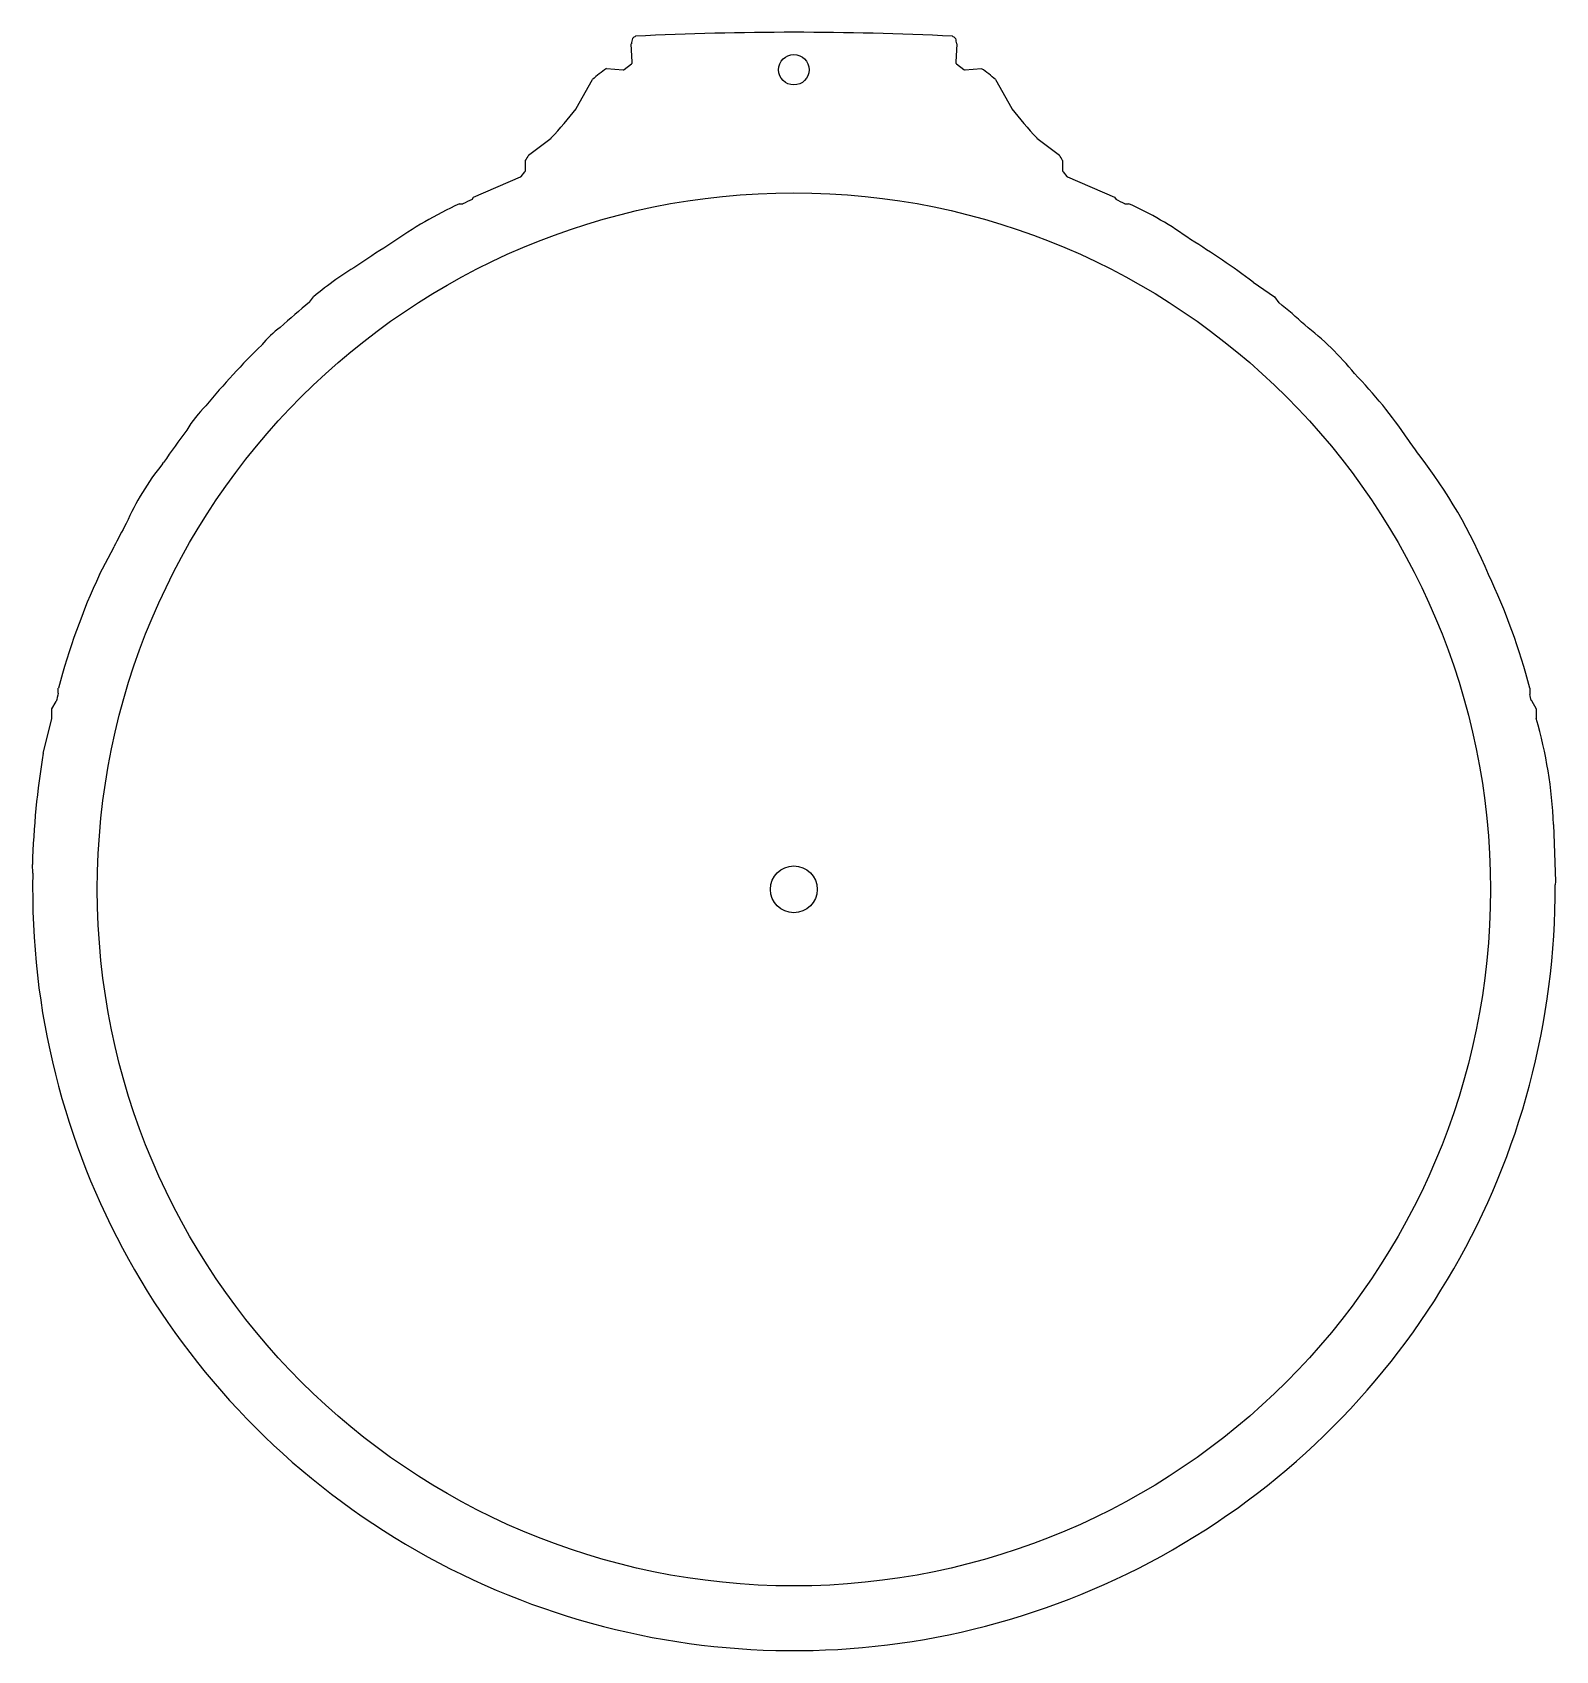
# Model space of a CAD drawing. Header units: millimetres. Extents: x -62 to 62, y -62 to 70.
import ezdxf

# ---------------------------------------------------------------- set-up
doc = ezdxf.new("R2010")
doc.units = ezdxf.units.MM
for name, color, linetype in [('CUT_INNER', 6, 'Continuous'), ('CUT_OUTER', 1, 'Continuous'), ('GUIDE', 3, 'Continuous')]:
    doc.layers.add(name, color=color, linetype=linetype)

msp = doc.modelspace()

# ---------------------------------------------------------------- linework, layer by layer
at = {"layer": 'CUT_INNER'}
for centre, radius in [((0, 66.75), 1.24), ((0, 0), 1.91)]:
    msp.add_circle(centre, radius, dxfattribs=at)
at = {"layer": 'CUT_OUTER'}
for points in [[(-13.16, 67.36), (-13.24, 68.86), (-13.24, 68.86)], [(13.26, 68.86), (13.26, 68.86), (13.18, 67.36)], [(-13.81, 66.78), (-13.22, 67.23)], [(13.24, 67.23), (13.84, 66.78)], [(-17.73, 63.58), (-17.72, 63.59), (-16.41, 65.95), (-16.41, 65.96)], [(-15.27, 66.84), (-15.26, 66.84), (-13.91, 66.75)], [(13.93, 66.75), (15.28, 66.84), (15.29, 66.84)], [(16.43, 65.96), (16.43, 65.95), (17.75, 63.59), (17.75, 63.58)], [(-21.61, 59.79), (-21.6, 59.8), (-19.77, 61.19), (-19.76, 61.2)], [(19.78, 61.2), (19.79, 61.19), (21.63, 59.8), (21.63, 59.79)], [(-21.87, 58.52), (-21.87, 59.35), (-21.87, 59.35)], [(21.89, 59.35), (21.89, 59.35), (21.89, 58.52)], [(-26.21, 56.19), (-26.1, 56.36), (-26.1, 56.36), (-26.09, 56.36), (-22.26, 58.02)], [(-22.2, 58.06), (-21.9, 58.43)], [(21.93, 58.43), (22.22, 58.06)], [(22.28, 58.02), (26.12, 56.36), (26.12, 56.36), (26.12, 56.36), (26.24, 56.17)], [(-27.24, 55.83), (-27.24, 55.83), (-26.96, 55.83)], [(26.96, 55.83), (27.26, 55.83), (27.26, 55.83)], [(37.4, 49.45), (39.15, 48.26), (39.15, 48.26), (39.15, 48.25), (39.51, 47.78)], [(-39.45, 47.83), (-39.13, 48.25), (-39.13, 48.26)], [(50, 36.66), (50.02, 36.63)], [(-51.42, 34.64), (-51.34, 34.76)], [(-56.56, 25.63), (-55.37, 27.89)], [(-59.91, 15.97), (-59.91, 16.38), (-59.91, 16.38)], [(59.93, 16.38), (59.93, 16.38), (59.93, 15.88)], [(-61.14, 11.1), (-60.44, 13.9), (-60.44, 13.92), (-60.44, 13.94), (-60.44, 14.71), (-60.44, 14.71), (-60.43, 14.71), (-60.08, 15.3)], [(60.07, 15.37), (60.46, 14.71), (60.46, 14.71), (60.46, 14.71), (60.46, 13.94), (60.46, 13.92), (60.46, 13.9)], [(61.87, 5.29), (62.04, 0.63), (62.04, 0.62), (62.04, 0.62), (62, 0.4), (62, 0.38)], [(-61.99, 1.31), (-62.02, 2.03)]]:
    msp.add_lwpolyline(points, dxfattribs=at)
for centre, radius, start, end in [((-7.99, 68.04), 5.31, 166.2639, 171.1045), ((-11.25, 66.73), 3.2, 120.8451, 126.535), ((0.01, -193.52), 263.32, 87.1921, 92.8079), ((11.27, 66.73), 3.2, 53.4701, 59.1499), ((8.77, 68.19), 4.55, 8.486, 14.1452), ((-13.31, 67.35), 0.15, 306.8699, 3.1786), ((13.33, 67.35), 0.15, 176.8214, 233.1301), ((-7.24, 55.22), 14.12, 124.6219, 130.4853), ((-13.9, 66.9), 0.15, 266.4237, 306.8699), ((13.93, 66.9), 0.15, 233.1301, 273.5748), ((7.31, 55.28), 14.04, 49.4849, 55.3779), ((-40.8, 81.17), 29.01, 316.4938, 322.6643), ((42.57, 82.67), 31.31, 217.5706, 223.2886), ((-16.89, 56.66), 5.66, 146.4352, 151.6335), ((17.15, 56.81), 5.38, 28.2322, 33.6991), ((-22.32, 58.15), 0.15, 293.3522, 321.3402), ((-22.02, 58.52), 0.15, 321.3402, 0), ((22.04, 58.52), 0.15, 180, 218.6598), ((22.34, 58.15), 0.15, 218.6598, 246.6478), ((-12.15, 23.38), 35.79, 114.9368, 125.1423), ((-6.72, 14.17), 46.32, 114.8858, 115.9154), ((4.23, 8.91), 52.14, 64.1501, 65.0242), ((15.99, 30.48), 27.75, 53.962, 66.019), ((0.13, 0.18), 61.78, 52.8924, 58.6018), ((-0.3, 0.46), 61.45, 121.8724, 124.7778), ((-18.08, 22.56), 33.22, 121.3422, 129.323), ((-0.53, 0.61), 61.19, 129.4902, 132.4469), ((0.51, 0.58), 61.23, 47.8327, 50.4365), ((-37.46, 39.63), 7.53, 125.4392, 141.3355), ((25.83, 25.73), 25.66, 39.3684, 52.0486), ((-0.09, 0.08), 61.88, 134.3464, 140.5611), ((19.68, 16.51), 36.4, 33.6009, 44.4566), ((-40.54, 31.98), 10.43, 134.7503, 148.7062), ((-0.32, 0.23), 61.6, 142.882, 145.9029), ((0.39, 0.28), 61.52, 34.8191, 36.2137), ((-35.16, 21.42), 20.96, 140.8669, 156.4485), ((18.06, 9.76), 41.66, 22.3921, 37.9936), ((-0.91, 0.47), 60.98, 151.262, 153.2777), ((-6.48, 2.28), 55.25, 154.9984, 165.2115), ((10.45, 3.7), 51.08, 14.3734, 25.4244), ((-18.27, 4.76), 43.12, 164.9281, 165.8546), ((23.41, 6.09), 37.81, 14.1945, 15.0064), ((26.65, 3.97), 35.24, 2.1449, 16.3725), ((4.22, 0.17), 66.26, 170.5059, 178.3982), ((0, 0), 62, 178.7925, 0.3517)]:
    msp.add_arc(centre, radius, start, end, dxfattribs=at)
at = {"layer": 'GUIDE'}
msp.add_circle((0, 0), 56.73, dxfattribs=at)

doc.saveas('drawing.dxf')
